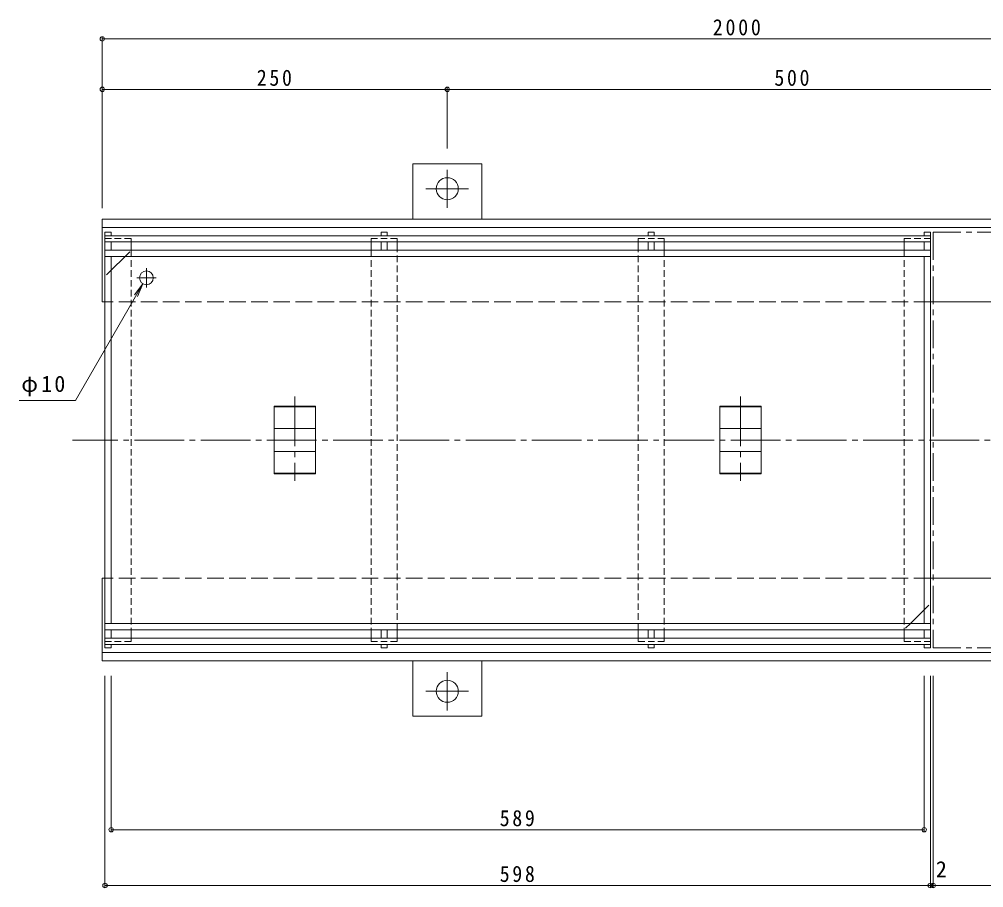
# Model space of a CAD drawing. Units: millimetres at full size, sheet at 1:4. Extents: x -900 to 1123, y -778 to 761.
# Drawn here: x -900 to -202, y -506 to 123 of the extents above; entities that cross this region are included whole.
import ezdxf
from ezdxf.enums import TextEntityAlignment as Align

# ---------------------------------------------------------------- set-up
doc = ezdxf.new("R2010")
doc.units = ezdxf.units.MM
doc.header["$LTSCALE"] = 4
doc.header["$PDMODE"] = 32
doc.header["$PDSIZE"] = 3.2
for name, pattern in [('CHAIN1', [8, 5, -1, 1, -1]), ('CHAIN2', [12, 9, -1, 1, -1]), ('DASHED1', [1.8, 1.2, -0.6]), ('DASHED3', [4, 3, -1])]:
    doc.linetypes.add(name, pattern=pattern)
for name, color, linetype, lineweight in [('0-0_通り芯', 7, 'CHAIN2', 9), ('0-1_躯体', 2, 'DASHED3', 9), ('0-2_仕上', 7, 'Continuous', 9), ('0-3_建具', 4, 'Continuous', 9), ('0-4_その他', 7, 'Continuous', 9)]:
    doc.layers.add(name, color=color, linetype=linetype, lineweight=lineweight)
doc.styles.add('ＭＳ ゴシック', font='')
doc.styles.get('ＭＳ ゴシック').set_extended_font_data('MS Gothic')

msp = doc.modelspace()

# ---------------------------------------------------------------- linework, layer by layer
at = {"layer": '0-0_通り芯'}
for p, q in [((-808.27, -57.27), (-808.27, -71.27)), ((-801.27, -64.27), (-815.27, -64.27)), ((-700.77, -150.248), (-700.77, -211.277)), ((-377.77, -150.248), (-377.77, -211.277)), ((131.069, -181.77), (-861.852, -181.77))]:
    msp.add_line(p, q, dxfattribs=at)
at = {"layer": '0-1_躯体'}
for p, q in [((-240.27, -81.77), (-840.27, -81.77)), ((-240.27, -281.77), (-840.27, -281.77))]:
    msp.add_line(p, q, dxfattribs=at)
at = {"layer": '0-1_躯体', "linetype": 'Continuous'}
for p, q in [((88.543, -81.77), (-240.27, -81.77)), ((88.543, -281.77), (-240.27, -281.77))]:
    msp.add_line(p, q, dxfattribs=at)
at = {"layer": '0-2_仕上'}
for p, q in [((-838.27, -31.27), (-838.27, -332.27)), ((-838.27, -31.27), (-833.77, -31.27)), ((-240.27, -33.77), (-838.27, -33.77)), ((-833.77, -31.27), (-833.77, -33.77)), ((-633.77, -33.77), (-633.77, -31.27)), ((-444.77, -31.27), (-440.27, -31.27)), ((-444.77, -33.77), (-444.77, -31.27)), ((-440.27, -33.77), (-440.27, -31.27)), ((-240.27, -31.27), (-244.77, -31.27)), ((-244.77, -31.27), (-244.77, -33.77)), ((-240.27, -31.27), (-240.27, -332.27)), ((-240.27, -38.27), (-838.27, -38.27)), ((-833.77, -38.27), (-833.77, -44.27)), ((-638.27, -44.27), (-638.27, -38.27)), ((-633.77, -44.27), (-633.77, -38.27)), ((-444.77, -44.27), (-444.77, -38.27)), ((-440.27, -44.27), (-440.27, -38.27)), ((-244.77, -38.27), (-244.77, -44.27)), ((-240.27, -44.27), (-838.27, -44.27)), ((-240.27, -48.77), (-838.27, -48.77)), ((-833.77, -48.77), (-833.77, -314.77)), ((-823.77, -48.77), (-833.77, -58.77)), ((-244.77, -48.77), (-244.77, -314.77)), ((-254.77, -314.77), (-244.77, -304.77)), ((-240.27, -314.77), (-838.27, -314.77)), ((-240.27, -319.27), (-838.27, -319.27)), ((-833.77, -325.27), (-833.77, -319.27)), ((-638.27, -319.27), (-638.27, -325.27)), ((-633.77, -319.27), (-633.77, -325.27)), ((-444.77, -319.27), (-444.77, -325.27)), ((-440.27, -319.27), (-440.27, -325.27)), ((-244.77, -325.27), (-244.77, -319.27)), ((-240.27, -325.27), (-838.27, -325.27)), ((-240.27, -329.77), (-838.27, -329.77)), ((-838.27, -332.27), (-833.77, -332.27)), ((-833.77, -332.27), (-833.77, -329.77)), ((-633.77, -329.77), (-633.77, -332.27)), ((-444.77, -329.77), (-444.77, -332.27)), ((-444.77, -332.27), (-440.27, -332.27)), ((-440.27, -329.77), (-440.27, -332.27)), ((-244.77, -332.27), (-244.77, -329.77)), ((-240.27, -332.27), (-244.77, -332.27))]:
    msp.add_line(p, q, dxfattribs=at)
at = {"layer": '0-2_仕上', "color": 3, "linetype": 'CHAIN1'}
for p, q in [((-238.27, -31.27), (88.043, -31.27)), ((-238.27, -31.27), (-238.27, -332.27)), ((-238.27, -332.27), (88.043, -332.27))]:
    msp.add_line(p, q, dxfattribs=at)
at = {"layer": '0-2_仕上', "color": 2}
for p, q in [((-819.27, -38.27), (-819.27, -44.27)), ((-645.52, -44.27), (-645.52, -38.27)), ((-626.52, -38.27), (-626.52, -44.27)), ((-452.02, -38.27), (-452.02, -44.27)), ((-433.02, -44.27), (-433.02, -38.27)), ((-259.27, -38.27), (-259.27, -44.27)), ((-819.27, -325.27), (-819.27, -319.27)), ((-645.52, -319.27), (-645.52, -325.27)), ((-626.52, -325.27), (-626.52, -319.27)), ((-452.02, -325.27), (-452.02, -319.27)), ((-433.02, -319.27), (-433.02, -325.27)), ((-259.27, -325.27), (-259.27, -319.27))]:
    msp.add_line(p, q, dxfattribs=at)
at = {"layer": '0-2_仕上', "color": 2, "linetype": 'DASHED1'}
for p, q in [((-645.52, -38.27), (-645.52, -35.77)), ((-626.52, -35.77), (-645.52, -35.77)), ((-626.52, -38.27), (-626.52, -35.77)), ((-433.02, -38.27), (-433.02, -35.77)), ((-819.27, -44.27), (-819.27, -319.27)), ((-645.52, -44.27), (-645.52, -319.27)), ((-626.52, -319.27), (-626.52, -44.27)), ((-452.02, -319.27), (-452.02, -44.27)), ((-433.02, -44.27), (-433.02, -319.27)), ((-259.27, -44.27), (-259.27, -319.27)), ((-645.52, -325.27), (-645.52, -327.77)), ((-626.52, -327.77), (-645.52, -327.77)), ((-626.52, -325.27), (-626.52, -327.77)), ((-433.02, -325.27), (-433.02, -327.77))]:
    msp.add_line(p, q, dxfattribs=at)
at = {"layer": '0-2_仕上', "linetype": 'DASHED1'}
for p, q in [((-823.77, -48.77), (-819.27, -44.27)), ((-833.77, -58.77), (-838.27, -63.27)), ((-244.77, -304.77), (-240.27, -300.271)), ((-254.77, -314.77), (-259.27, -319.27))]:
    msp.add_line(p, q, dxfattribs=at)
at = {"layer": '0-2_仕上', "color": 3}
for p, q in [((-715.77, -157.316), (-715.77, -206.225)), ((-715.77, -157.316), (-685.77, -157.316)), ((-715.77, -157.816), (-685.77, -157.816)), ((-685.77, -206.225), (-685.77, -157.316)), ((-392.77, -206.225), (-392.77, -157.316)), ((-362.77, -157.316), (-392.77, -157.316)), ((-362.77, -157.816), (-392.77, -157.816)), ((-362.77, -157.316), (-362.77, -206.225)), ((-715.77, -173.404), (-685.77, -173.404)), ((-362.77, -173.404), (-392.77, -173.404)), ((-715.77, -190.136), (-685.77, -190.136)), ((-362.77, -190.136), (-392.77, -190.136)), ((-715.77, -205.725), (-685.77, -205.725)), ((-715.77, -206.225), (-685.77, -206.225)), ((-362.77, -205.725), (-392.77, -205.725)), ((-362.77, -206.225), (-392.77, -206.225))]:
    msp.add_line(p, q, dxfattribs=at)
at = {"layer": '0-2_仕上'}
for points in [[(-638.27, -33.77), (-638.27, -31.27), (-633.77, -31.27)], [(-638.27, -329.77), (-638.27, -332.27), (-633.77, -332.27)]]:
    msp.add_lwpolyline(points, dxfattribs=at)
at = {"layer": '0-2_仕上', "color": 2, "linetype": 'DASHED1'}
for points in [[(-819.27, -38.27), (-819.27, -35.77), (-838.27, -35.77)], [(-452.02, -38.27), (-452.02, -35.77), (-433.02, -35.77)], [(-259.27, -38.27), (-259.27, -35.77), (-240.27, -35.77)], [(-819.27, -325.27), (-819.27, -327.77), (-838.27, -327.77)], [(-452.02, -325.27), (-452.02, -327.77), (-433.02, -327.77)], [(-259.27, -325.27), (-259.27, -327.77), (-240.27, -327.77)]]:
    msp.add_lwpolyline(points, dxfattribs=at)
at = {"layer": '0-2_仕上'}
msp.add_circle((-808.27, -64.27), 5, dxfattribs=at)
at = {"layer": '0-3_建具'}
for p, q in [((-615.27, 18.23), (-565.27, 18.23)), ((-615.27, -21.77), (-615.27, 18.23)), ((-565.27, 18.23), (-565.27, -21.77)), ((-840.27, -21.77), (-840.27, -81.77)), ((88.543, -21.77), (-840.27, -21.77)), ((88.543, -27.77), (-840.27, -27.77)), ((-840.27, -341.77), (-840.27, -281.77)), ((88.543, -335.77), (-840.27, -335.77)), ((88.543, -341.77), (-840.27, -341.77)), ((-615.27, -341.77), (-615.27, -381.77)), ((-565.27, -381.77), (-565.27, -341.77)), ((-615.27, -381.77), (-565.27, -381.77))]:
    msp.add_line(p, q, dxfattribs=at)
at = {"layer": '0-3_建具', "linetype": 'CHAIN1'}
for p, q in [((-590.27, 0.23), (-590.27, 14.05)), ((-590.27, 0.23), (-605.742, 0.23)), ((-590.27, 0.23), (-574.798, 0.23)), ((-590.27, 0.23), (-590.27, -13.59)), ((-590.27, -363.77), (-590.27, -349.95)), ((-590.27, -363.77), (-605.742, -363.77)), ((-590.27, -363.77), (-590.27, -377.59)), ((-590.27, -363.77), (-574.798, -363.77))]:
    msp.add_line(p, q, dxfattribs=at)
at = {"layer": '0-3_建具'}
for centre in [(-590.27, 0.23), (-590.27, -363.77)]:
    msp.add_circle(centre, 8, dxfattribs=at)
at = {"layer": '0-4_その他'}
for p, q in [((-840.27, 110.014), (-840.27, -13.77)), ((-840.27, 108.814), (88.543, 108.814)), ((-840.27, 72.249), (-590.27, 72.249)), ((-590.27, 73.449), (-590.27, 29.435)), ((-590.27, 72.249), (-90.27, 72.249)), ((-859.549, -153.088), (-810.77, -68.6)), ((-810.77, -68.6), (-816.858, -76.534)), ((-810.77, -68.6), (-814.597, -77.839)), ((-900.365, -153.088), (-859.549, -153.088)), ((-838.27, -505.664), (-838.27, -352.513)), ((-833.77, -465.27), (-833.77, -352.513)), ((-244.77, -465.27), (-244.77, -352.513)), ((-240.27, -505.664), (-240.27, -352.513)), ((-238.27, -505.664), (-238.27, -352.513)), ((-833.77, -464.07), (-244.77, -464.07)), ((-838.27, -504.464), (-240.27, -504.464)), ((-240.27, -504.464), (-238.27, -504.464)), ((-238.27, -504.464), (88.043, -504.464))]:
    msp.add_line(p, q, dxfattribs=at)
for p in [(-840.27, 108.814), (-840.27, 72.249), (-590.27, 72.249), (-833.77, -464.07), (-244.77, -464.07), (-838.27, -504.464), (-240.27, -504.464), (-238.27, -504.464)]:
    msp.add_point(p, dxfattribs=at)

# ---------------------------------------------------------------- texts
at = {"layer": '0-4_その他', "color": 2, "style": 'ＭＳ ゴシック'}
msp.add_text('2', height=11.73, dxfattribs=at).set_placement((-236.302, -502.064), align=Align.BOTTOM_LEFT)
at = {"layer": '0-4_その他', "color": 2, "char_height": 11.73, "attachment_point": 7, "style": 'ＭＳ ゴシック'}
for s, insert in [('\\T1.28;\\W0.9;2000', (-397.863, 111.214)), ('\\T1.27;\\W0.9;250', (-728.27, 74.649)), ('\\T1.27;\\W0.9;500', (-353.27, 74.649)), ('\\T1.19;φ10', (-898.918, -150.08)), ('\\T1.27;\\W0.9;589', (-552.27, -461.67)), ('\\T1.27;\\W0.9;598', (-552.27, -502.064))]:
    msp.add_mtext(s, dxfattribs=dict(at, insert=insert))

doc.saveas('drawing.dxf')
